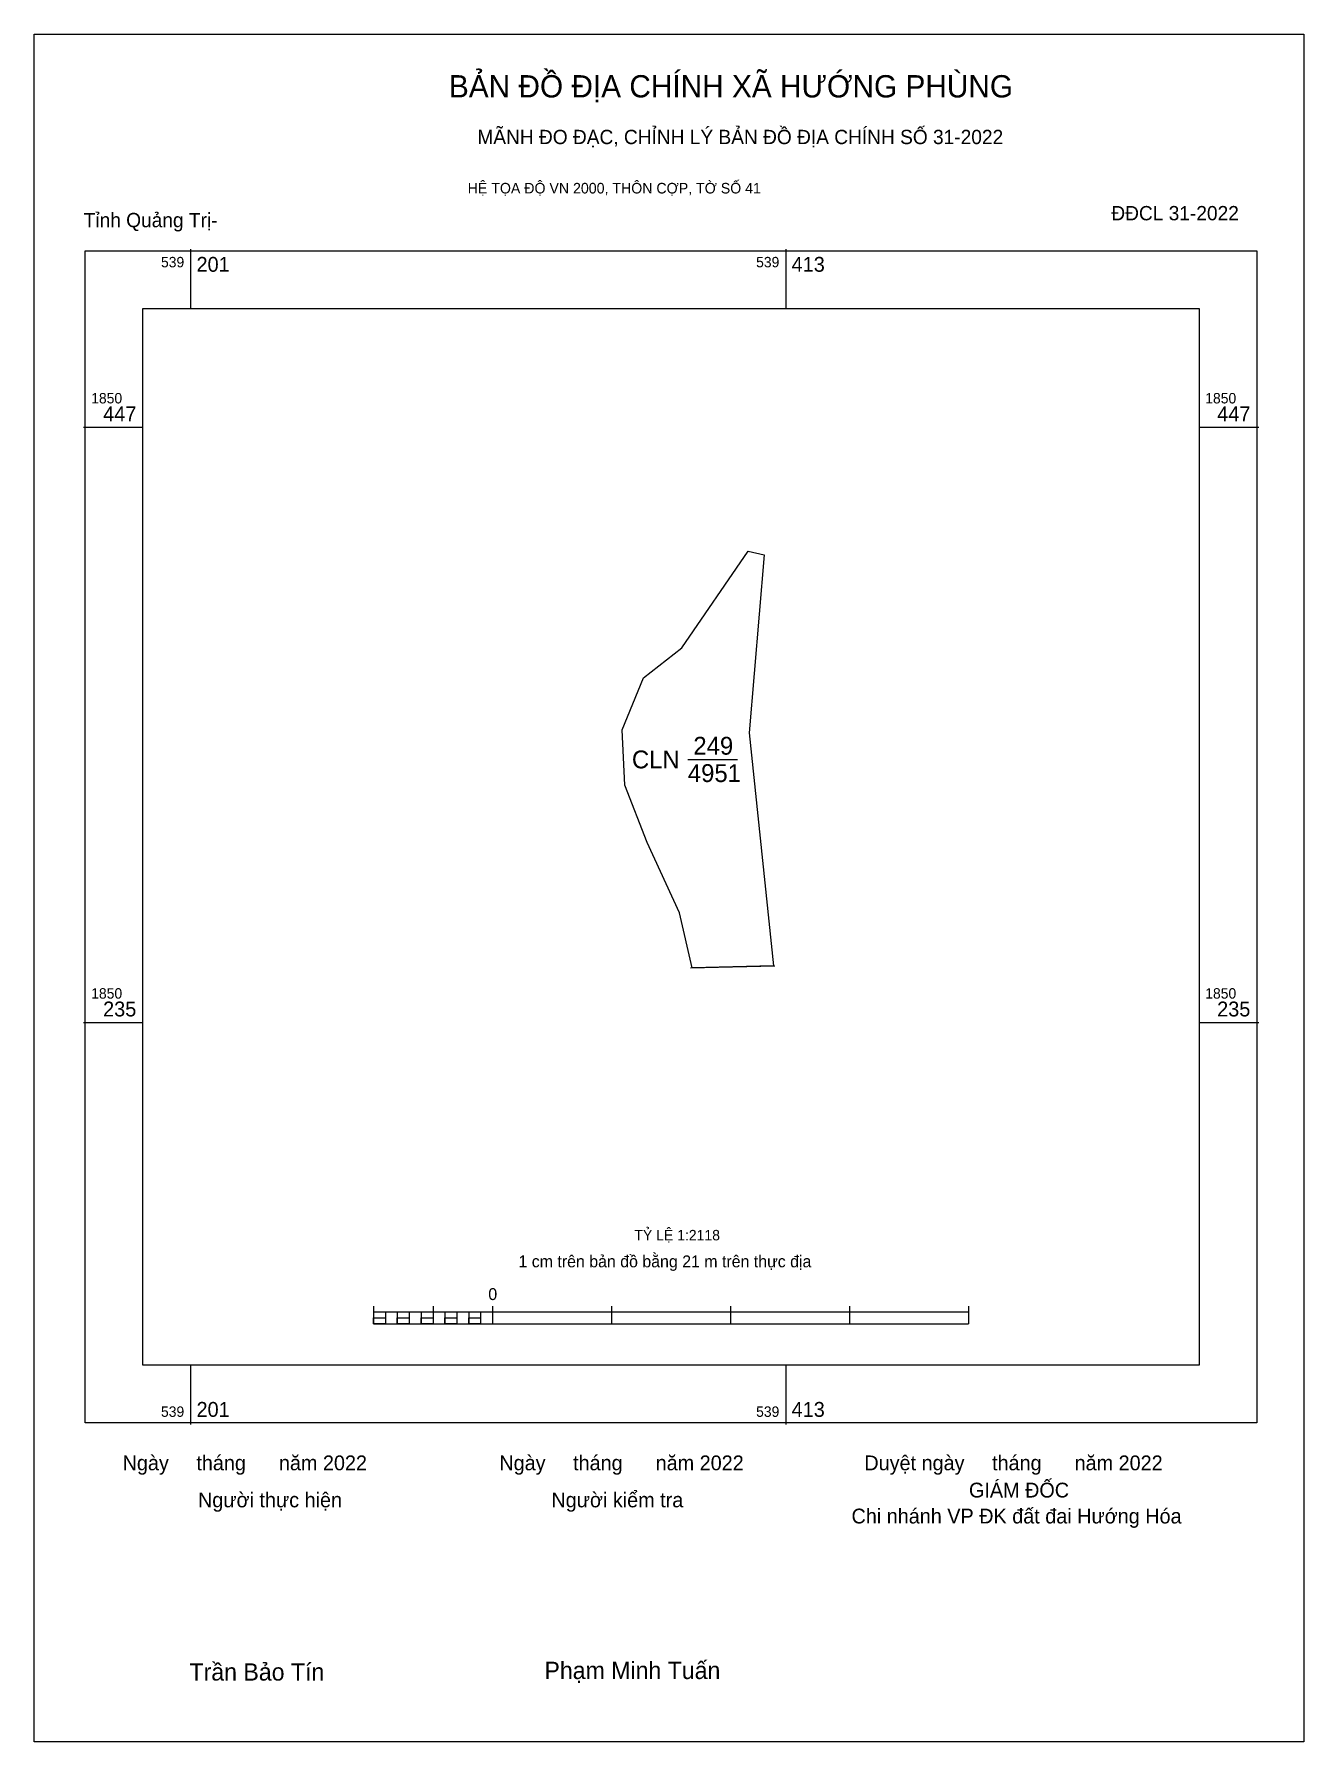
# Model space of a CAD drawing. Extents: x 539146 to 539598, y 1849979 to 1850587.
import ezdxf

# ---------------------------------------------------------------- set-up
doc = ezdxf.new("R2010")
doc.units = 0
for name, color, linetype in [('Level 10', 7, 'Continuous'), ('Level 13', 7, 'Continuous'), ('Level 15', 7, 'Continuous'), ('Level 27', 7, 'Continuous'), ('Level 49', 7, 'Continuous'), ('Level 6', 7, 'Continuous'), ('Level 62', 7, 'Continuous'), ('Level 63', 7, 'Continuous'), ('Level 9', 7, 'Continuous')]:
    doc.layers.add(name, color=color, linetype=linetype)

msp = doc.modelspace()

# ---------------------------------------------------------------- linework, layer by layer
at = {"layer": 'Level 10'}
msp.add_lwpolyline([(539405.91, 1850401.65), (539400.62, 1850338.24), (539409.25, 1850255.31), (539380.27, 1850254.66), (539375.77, 1850274.26), (539364.26, 1850299.25), (539356.35, 1850319.7), (539355.4, 1850339.32), (539362.98, 1850357.9), (539376.65, 1850368.51), (539400.26, 1850402.97)], close=True, dxfattribs=at)
at = {"layer": 'Level 15'}
msp.add_lwpolyline([(539146.04, 1850586.99), (539598.07, 1850586.99), (539598.07, 1849979.11), (539146.04, 1849979.11)], close=True, dxfattribs=at)
at = {"layer": 'Level 27'}
for p, q in [((539400.26, 1850402.97), (539400.26, 1850402.99)), ((539405.91, 1850401.65), (539405.91, 1850401.67)), ((539362.98, 1850357.9), (539362.96, 1850357.89)), ((539409.25, 1850255.31), (539409.25, 1850255.29))]:
    msp.add_line(p, q, dxfattribs=at)
at = {"layer": 'Level 49'}
msp.add_line((539379.74, 1850254.65), (539409.77, 1850255.32), dxfattribs=at)
at = {"layer": 'Level 62'}
msp.add_lwpolyline([(539184.75, 1850489.3), (539560.84, 1850489.3), (539560.84, 1850113.21), (539184.75, 1850113.21)], close=True, dxfattribs=at)
at = {"layer": 'Level 63'}
for p, q in [((539201.72, 1850510.49), (539201.72, 1850489.3)), ((539413.59, 1850510.49), (539413.59, 1850489.3)), ((539163.56, 1850447.08), (539184.75, 1850447.08)), ((539560.84, 1850447.08), (539582.02, 1850447.08)), ((539163.56, 1850235.21), (539184.75, 1850235.21)), ((539560.84, 1850235.21), (539582.02, 1850235.21)), ((539266.86, 1850134.26), (539266.86, 1850127.9)), ((539266.86, 1850132.14), (539478.73, 1850132.14)), ((539271.1, 1850132.14), (539271.1, 1850127.9)), ((539275.33, 1850132.14), (539275.33, 1850127.9)), ((539279.57, 1850132.14), (539279.57, 1850127.9)), ((539283.81, 1850132.14), (539283.81, 1850127.9)), ((539288.05, 1850134.26), (539288.05, 1850127.9)), ((539288.05, 1850132.14), (539288.05, 1850127.9)), ((539292.28, 1850132.14), (539292.28, 1850127.9)), ((539296.52, 1850132.14), (539296.52, 1850127.9)), ((539300.76, 1850132.14), (539300.76, 1850127.9)), ((539305, 1850132.14), (539305, 1850127.9)), ((539309.23, 1850134.26), (539309.23, 1850127.9)), ((539309.23, 1850132.14), (539309.23, 1850127.9)), ((539351.61, 1850134.26), (539351.61, 1850127.9)), ((539393.98, 1850134.26), (539393.98, 1850127.9)), ((539436.35, 1850134.26), (539436.35, 1850127.9)), ((539478.73, 1850134.26), (539478.73, 1850127.9)), ((539266.86, 1850127.9), (539478.73, 1850127.9)), ((539201.72, 1850113.21), (539201.72, 1850092.02)), ((539413.59, 1850113.21), (539413.59, 1850092.02))]:
    msp.add_line(p, q, dxfattribs=at)
for points in [[(539164.22, 1850509.82), (539581.36, 1850509.82), (539581.36, 1850092.69), (539164.22, 1850092.69)], [(539266.86, 1850130.02), (539271.1, 1850130.02), (539271.1, 1850127.9), (539266.86, 1850127.9)], [(539266.86, 1850130.02), (539271.1, 1850130.02), (539271.1, 1850127.9), (539266.86, 1850127.9)], [(539275.33, 1850130.02), (539279.57, 1850130.02), (539279.57, 1850127.9), (539275.33, 1850127.9)], [(539283.81, 1850130.02), (539288.05, 1850130.02), (539288.05, 1850127.9), (539283.81, 1850127.9)], [(539292.28, 1850130.02), (539296.52, 1850130.02), (539296.52, 1850127.9), (539292.28, 1850127.9)], [(539300.76, 1850130.02), (539305, 1850130.02), (539305, 1850127.9), (539300.76, 1850127.9)]]:
    msp.add_lwpolyline(points, close=True, dxfattribs=at)
at = {"layer": 'Level 9'}
msp.add_line((539378.75, 1850328.82), (539396.4, 1850328.82), dxfattribs=at)

# ---------------------------------------------------------------- texts
at = {"layer": 'Level 13'}
for s, p in [('249', (539380.73, 1850330.51)), ('CLN', (539358.85, 1850325.64)), ('4951', (539378.76, 1850320.77))]:
    msp.add_text(s, height=6.356, dxfattribs=at).set_placement(p)
at = {"layer": 'Level 6'}
msp.add_text('TỶ LỆ 1:2118', height=3.7245, dxfattribs=at).set_placement((539359.74, 1850157.62))
at = {"layer": 'Level 63'}
for s, height, p in [('BẢN ĐỒ ĐỊA CHÍNH XÃ HƯỚNG PHÙNG', 7.9316, (539293.7, 1850564.47)), ('MÃNH ĐO ĐẠC, CHỈNH LÝ BẢN ĐỒ ĐỊA CHÍNH SỐ 31-2022', 5.0894, (539303.83, 1850547.85)), ('HỆ TỌA ĐỘ VN 2000, THÔN CỢP, TỜ SỐ 41', 3.7675, (539300.38, 1850530.28)), ('539', 3.708, (539191.19, 1850504)), ('201', 5.297, (539203.84, 1850502.41)), ('539', 3.708, (539403.06, 1850504)), ('413', 5.297, (539415.7, 1850502.41)), ('1850', 3.708, (539166.34, 1850455.55)), ('447', 5.297, (539170.62, 1850449.2)), ('1850', 3.708, (539562.96, 1850455.55)), ('447', 5.297, (539567.24, 1850449.2)), ('1850', 3.708, (539166.34, 1850243.68)), ('235', 5.297, (539170.58, 1850237.33)), ('1850', 3.708, (539562.96, 1850243.68)), ('235', 5.297, (539567.2, 1850237.33)), ('1 cm trên bản đồ bằng 21 m trên thực địa', 4.2373, (539318.47, 1850148.03)), ('0', 4.24, (539307.73, 1850136.38)), ('539', 3.708, (539191.19, 1850094.8)), ('201', 5.297, (539203.84, 1850094.8)), ('539', 3.708, (539403.06, 1850094.8)), ('413', 5.297, (539415.7, 1850094.8)), ('Ngày     tháng      năm 2022', 5.2719, (539177.53, 1850075.78)), ('Ngày     tháng      năm 2022', 5.2719, (539311.65, 1850075.78)), ('Duyệt ngày     tháng      năm 2022', 5.2719, (539441.6, 1850075.78)), ('GIÁM ĐỐC', 5.272, (539478.84, 1850066.09)), ('Người thực hiện', 5.2719, (539204.36, 1850062.6)), ('Người kiểm tra', 5.2719, (539330.18, 1850062.6)), ('Chi nhánh VP ĐK đất đai Hướng Hóa', 5.2719, (539437.03, 1850056.85)), ('Trần Bảo Tín', 6.1492, (539201.35, 1850000.92)), ('Phạm Minh Tuấn', 6.1492, (539327.72, 1850001.47))]:
    msp.add_text(s, height=height, dxfattribs=at).set_placement(p)
at = {"layer": 'Level 9'}
for s, p in [('Tỉnh Quảng Trị-', (539163.67, 1850518.27)), ('ĐĐCL 31-2022', (539529.53, 1850520.73))]:
    msp.add_text(s, height=5.0894, dxfattribs=at).set_placement(p)

doc.saveas('drawing.dxf')
